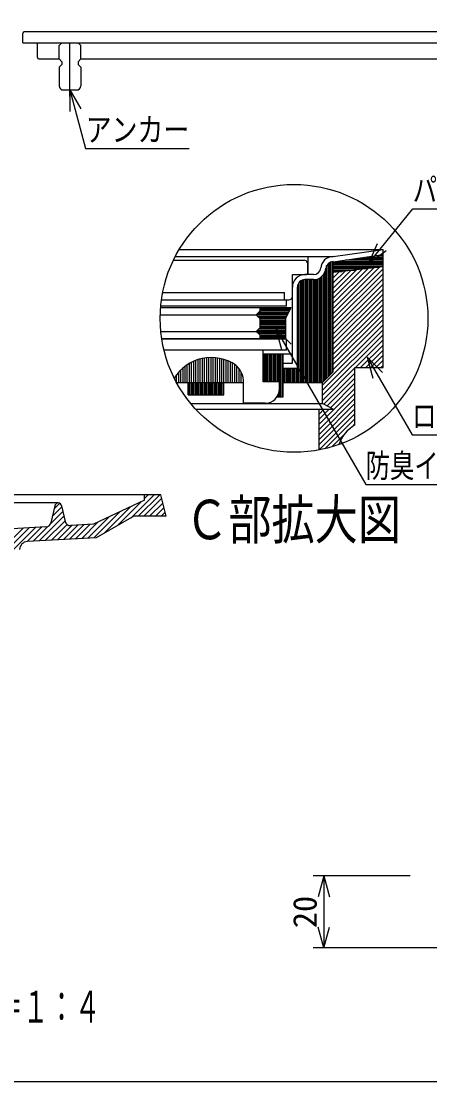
# Model space of a CAD drawing. Units: millimetres, scale not verified. Extents: x -1092 to 1092, y -744 to 696.
# Drawn here: x -541 to -238, y -744 to 43 of the extents above; entities that cross this region are included whole.
import ezdxf
from ezdxf.enums import TextEntityAlignment as Align

# ---------------------------------------------------------------- set-up
doc = ezdxf.new("R2010")
doc.units = ezdxf.units.MM
doc.header["$LTSCALE"] = 8
doc.linetypes.add('CHAIN1', pattern=[8, 5, -1, 1, -1])
for name, color, linetype in [('0-0_計極細', 2, 'Continuous'), ('0-1_計細線', 3, 'Continuous'), ('0-5_寸法線', 7, 'Continuous'), ('0-7_枠細線', 5, 'Continuous'), ('0-8_枠中線', 5, 'Continuous'), ('0-A_極細1', 7, 'Continuous'), ('0-D_寸法1', 7, 'Continuous'), ('0-E_極細4', 6, 'Continuous'), ('1-5_寸法2', 7, 'Continuous')]:
    doc.layers.add(name, color=color, linetype=linetype)
doc.styles.add('ＭＳ ゴシック', font='')
doc.styles.get('ＭＳ ゴシック').set_extended_font_data('MS Gothic')

msp = doc.modelspace()

# ---------------------------------------------------------------- linework, layer by layer
at = {"layer": '0-0_計極細', "linetype": 'CHAIN1'}
msp.add_line((-504.996, -13.261), (-504.996, 31.792), dxfattribs=at)
at = {"layer": '0-1_計細線'}
for p, q in [((-539.996, 26.534), (-539.996, 33.534)), ((-539.996, 26.534), (276.004, 26.534)), ((-528.996, 15.534), (-528.996, 26.534)), ((-510.996, 26.522), (-512.996, 24.522)), ((-512.996, 14.522), (-512.996, 24.522)), ((-510.996, 26.522), (-498.996, 26.522)), ((-496.996, 24.522), (-498.996, 26.522)), ((-496.996, 14.522), (-496.996, 24.522)), ((-527.996, 14.534), (-512.996, 14.534)), ((-512.996, 14.522), (-510.996, 12.522)), ((-510.996, 10.522), (-512.996, 8.522)), ((-512.996, 8.522), (-512.996, -5.478)), ((-510.996, 12.522), (-510.996, 10.522)), ((-496.996, 14.522), (-498.996, 12.522)), ((-498.996, 12.522), (-498.996, 10.522)), ((-498.996, 10.522), (-496.996, 8.522)), ((-496.996, 14.534), (-99.996, 14.534)), ((-496.996, 8.522), (-496.996, -5.478)), ((-509.996, -8.478), (-499.996, -8.478))]:
    msp.add_line(p, q, dxfattribs=at)
msp.add_lwpolyline([(355.004, 34.534), (346.004, 34.534), (-538.996, 34.534)], dxfattribs=at)
for centre, radius, start, end in [((-538.996, 33.534), 1, 90, 180), ((-527.996, 15.534), 1, 180, 270), ((-509.996, -5.478), 3, 180, 270), ((-499.996, -5.478), 3, 270, 360)]:
    msp.add_arc(centre, radius, start, end, dxfattribs=at)
at = {"layer": '0-5_寸法線'}
for q in [(-496.996, -22.335), (-504.996, -24.478)]:
    msp.add_line((-504.996, -8.478), q, dxfattribs=at)
msp.add_lwpolyline([(-504.996, -8.478), (-493.348, -51.951), (-416.548, -51.951)], dxfattribs=at)
at = {"layer": '0-8_枠中線'}
msp.add_lwpolyline([(-1092, -744), (-1092, 696), (1092, 696), (1092, -744)], close=True, dxfattribs=at)
at = {"layer": '0-A_極細1'}
for p, q in [((-426.906, -132.049), (-309.723, -132.049)), ((-423.968, -126.792), (-272.811, -126.792)), ((-328.278, -145.382), (-328.278, -132.049)), ((-309.723, -132.049), (-272.811, -126.792)), ((-309.723, -135.82), (-272.811, -130.563)), ((-293.045, -133.444), (-272.811, -133.444)), ((-285.556, -132.378), (-272.811, -132.378)), ((-278.067, -131.311), (-272.811, -131.311)), ((-272.811, -130.487), (-272.811, -126.792)), ((-272.811, -211.259), (-272.811, -126.868)), ((-428.242, -134.716), (-331.211, -134.716)), ((-328.545, -144.316), (-328.545, -137.382)), ((-314.635, -222.406), (-314.635, -138.692)), ((-313.568, -221.339), (-313.568, -137.311)), ((-312.502, -220.273), (-312.502, -136.52)), ((-311.435, -219.206), (-311.435, -136.05)), ((-310.368, -218.139), (-310.368, -135.82)), ((-309.723, -217.494), (-309.723, -135.782)), ((-309.723, -136.644), (-272.811, -136.644)), ((-309.723, -137.711), (-272.811, -137.711)), ((-309.723, -138.778), (-272.811, -138.778)), ((-272.811, -139.553), (-309.723, -143.82)), ((-309.723, -139.844), (-275.331, -139.844)), ((-309.723, -174.191), (-275.384, -139.851)), ((-309.723, -170.419), (-279.648, -140.343)), ((-309.723, -166.648), (-283.912, -140.836)), ((-309.723, -140.911), (-284.559, -140.911)), ((-309.723, -177.962), (-272.811, -141.05)), ((-309.723, -162.877), (-288.176, -141.329)), ((-308.023, -135.578), (-272.811, -135.578)), ((-300.534, -134.511), (-272.811, -134.511)), ((-331.702, -225.382), (-331.702, -149.21)), ((-324.325, -145.382), (-330.678, -145.382)), ((-324.325, -149.116), (-330.678, -149.116)), ((-330.635, -225.382), (-330.635, -149.116)), ((-329.568, -225.382), (-329.568, -149.116)), ((-328.502, -225.382), (-328.502, -149.116)), ((-327.435, -225.382), (-327.435, -149.116)), ((-326.368, -225.382), (-326.368, -149.116)), ((-325.302, -225.382), (-325.302, -149.116)), ((-324.235, -225.382), (-324.235, -149.115)), ((-323.168, -225.382), (-323.168, -149.042)), ((-322.102, -225.382), (-322.102, -148.839)), ((-321.035, -225.382), (-321.035, -148.498)), ((-319.968, -225.382), (-319.968, -148)), ((-318.902, -225.382), (-318.902, -147.315)), ((-317.835, -225.382), (-317.835, -146.38)), ((-316.768, -224.539), (-316.768, -145.059)), ((-315.702, -223.473), (-315.702, -142.85)), ((-309.723, -159.106), (-292.44, -141.822)), ((-309.723, -141.978), (-293.787, -141.978)), ((-309.723, -155.334), (-296.704, -142.315)), ((-309.723, -151.563), (-300.968, -142.808)), ((-309.723, -143.044), (-303.015, -143.044)), ((-309.723, -147.792), (-305.232, -143.301)), ((-309.723, -144.021), (-309.497, -143.794)), ((-309.723, -181.733), (-272.811, -144.821)), ((-309.723, -185.504), (-272.811, -148.592)), ((-340.011, -210.982), (-340.011, -154.716)), ((-336.278, -214.716), (-336.278, -154.716)), ((-335.968, -225.382), (-335.968, -152.879)), ((-334.902, -225.382), (-334.902, -151.039)), ((-333.835, -225.382), (-333.835, -150.09)), ((-332.768, -225.382), (-332.768, -149.52)), ((-309.723, -189.276), (-272.811, -152.364)), ((-309.723, -193.047), (-272.811, -156.135)), ((-437.131, -164.049), (-342.678, -164.049)), ((-436.234, -158.716), (-345.878, -158.716)), ((-345.878, -164.049), (-345.878, -158.716)), ((-344.278, -168.845), (-344.278, -164.049)), ((-309.723, -196.818), (-272.811, -159.906)), ((-309.723, -200.589), (-272.811, -163.677)), ((-437.773, -169.883), (-340.811, -169.883)), ((-344.278, -168.845), (-437.684, -168.845)), ((-366.945, -175.216), (-364.278, -172.55)), ((-364.64, -172.911), (-342.426, -172.911)), ((-364.278, -169.883), (-364.278, -172.55)), ((-364.278, -170.778), (-341.289, -170.778)), ((-364.278, -171.844), (-341.858, -171.844)), ((-345.078, -177.883), (-340.811, -169.883)), ((-309.723, -204.36), (-272.811, -167.448)), ((-309.723, -208.132), (-272.811, -171.22)), ((-438.057, -175.216), (-366.945, -175.216)), ((-364.278, -177.883), (-366.945, -175.216)), ((-366.773, -175.044), (-343.564, -175.044)), ((-366.05, -176.111), (-344.133, -176.111)), ((-365.706, -173.978), (-342.995, -173.978)), ((-364.983, -177.178), (-344.702, -177.178)), ((-364.278, -177.883), (-364.278, -184.816)), ((-364.278, -178.244), (-345.078, -178.244)), ((-364.278, -179.311), (-345.078, -179.311)), ((-364.278, -180.378), (-345.078, -180.378)), ((-345.078, -177.883), (-345.078, -192.816)), ((-309.723, -211.903), (-272.811, -174.991)), ((-309.723, -215.674), (-272.811, -178.762)), ((-437.621, -187.483), (-366.945, -187.483)), ((-366.583, -187.844), (-345.078, -187.844)), ((-366.24, -186.778), (-345.078, -186.778)), ((-365.173, -185.711), (-345.078, -185.711)), ((-364.278, -181.444), (-345.078, -181.444)), ((-364.278, -182.511), (-345.078, -182.511)), ((-364.278, -183.578), (-345.078, -183.578)), ((-364.278, -184.644), (-345.078, -184.644)), ((-317.611, -227.333), (-272.811, -182.533)), ((-317.611, -231.105), (-272.811, -186.305)), ((-436.954, -192.816), (-345.078, -192.816)), ((-344.278, -193.378), (-436.867, -193.378)), ((-365.517, -188.911), (-345.078, -188.911)), ((-364.45, -189.978), (-345.078, -189.978)), ((-364.278, -190.15), (-364.278, -192.816)), ((-364.278, -191.044), (-345.078, -191.044)), ((-364.278, -192.111), (-345.078, -192.111)), ((-344.278, -201.378), (-344.278, -193.378)), ((-317.611, -234.876), (-272.811, -190.076)), ((-293.184, -214.22), (-272.811, -193.847)), ((-361.611, -201.378), (-435.258, -201.378)), ((-344.278, -201.378), (-361.611, -201.378)), ((-361.611, -224.845), (-361.611, -201.378)), ((-361.611, -204.049), (-340.011, -204.049)), ((-361.568, -224.845), (-361.568, -204.049)), ((-360.502, -224.845), (-360.502, -204.049)), ((-359.435, -224.845), (-359.435, -204.049)), ((-358.368, -224.845), (-358.368, -204.049)), ((-357.302, -224.845), (-357.302, -204.049)), ((-356.235, -224.845), (-356.235, -204.049)), ((-355.168, -224.845), (-355.168, -204.049)), ((-354.102, -224.845), (-354.102, -204.049)), ((-353.035, -224.845), (-353.035, -204.049)), ((-351.968, -224.845), (-351.968, -204.049)), ((-350.902, -224.845), (-350.902, -204.049)), ((-349.835, -224.845), (-349.835, -204.049)), ((-348.768, -236.049), (-348.768, -204.049)), ((-347.702, -236.049), (-347.702, -204.049)), ((-346.945, -236.049), (-346.945, -204.049)), ((-289.413, -214.22), (-272.811, -197.618)), ((-285.642, -214.22), (-272.811, -201.39)), ((-417.947, -225.382), (-417.947, -212.169)), ((-416.347, -225.382), (-416.347, -211.176)), ((-414.747, -225.382), (-414.747, -210.307)), ((-413.147, -225.382), (-413.147, -209.551)), ((-411.547, -225.382), (-411.547, -208.899)), ((-409.947, -225.382), (-409.947, -208.345)), ((-408.347, -225.382), (-408.347, -207.883)), ((-406.747, -225.382), (-406.747, -207.51)), ((-405.147, -225.382), (-405.147, -207.221)), ((-403.547, -225.382), (-403.547, -207.016)), ((-401.947, -225.382), (-401.947, -206.892)), ((-400.347, -225.382), (-400.347, -206.849)), ((-398.747, -225.382), (-398.747, -206.885)), ((-397.147, -225.382), (-397.147, -207.002)), ((-395.547, -225.382), (-395.547, -207.2)), ((-393.947, -225.382), (-393.947, -207.481)), ((-392.347, -225.382), (-392.347, -207.847)), ((-390.747, -225.382), (-390.747, -208.301)), ((-389.147, -225.382), (-389.147, -208.847)), ((-387.547, -225.382), (-387.547, -209.49)), ((-385.947, -225.382), (-385.947, -210.237)), ((-384.347, -225.382), (-384.347, -211.096)), ((-382.747, -225.382), (-382.747, -212.078)), ((-346.945, -210.982), (-340.011, -210.982)), ((-281.871, -214.22), (-272.811, -205.161)), ((-278.099, -214.22), (-272.811, -208.932)), ((-425.947, -225.382), (-425.947, -219.741)), ((-424.347, -225.382), (-424.347, -217.761)), ((-422.747, -225.382), (-422.747, -216.064)), ((-421.147, -225.382), (-421.147, -214.59)), ((-419.547, -225.382), (-419.547, -213.301)), ((-381.147, -225.382), (-381.147, -213.351)), ((-379.547, -225.382), (-379.547, -215.153)), ((-377.947, -225.382), (-377.947, -217.73)), ((-346.945, -214.716), (-336.278, -214.716)), ((-346.635, -225.382), (-346.635, -214.716)), ((-345.568, -225.382), (-345.568, -214.716)), ((-344.502, -225.382), (-344.502, -214.716)), ((-343.435, -225.382), (-343.435, -214.716)), ((-342.368, -225.382), (-342.368, -214.716)), ((-341.302, -225.382), (-341.302, -214.716)), ((-340.235, -225.382), (-340.235, -214.716)), ((-339.168, -225.382), (-339.168, -214.716)), ((-338.102, -225.382), (-338.102, -214.716)), ((-337.035, -225.382), (-337.035, -214.716)), ((-317.611, -238.647), (-293.611, -214.647)), ((-309.723, -217.494), (-317.611, -225.382)), ((-316.617, -241.424), (-293.611, -218.418)), ((-293.611, -256.887), (-293.611, -214.22)), ((-274.328, -214.22), (-272.811, -212.703)), ((-427.547, -222.355), (-427.547, -222.104)), ((-425.963, -225.382), (-376.278, -225.382)), ((-417.418, -234.449), (-417.418, -225.382)), ((-417.035, -234.449), (-417.035, -225.382)), ((-415.968, -234.449), (-415.968, -225.382)), ((-414.902, -234.449), (-414.902, -225.382)), ((-413.835, -234.449), (-413.835, -225.382)), ((-412.768, -234.449), (-412.768, -225.382)), ((-411.702, -234.449), (-411.702, -225.382)), ((-410.635, -234.449), (-410.635, -225.382)), ((-409.568, -234.449), (-409.568, -225.382)), ((-408.502, -234.449), (-408.502, -225.382)), ((-407.435, -234.449), (-407.435, -225.382)), ((-406.368, -234.449), (-406.368, -225.382)), ((-405.302, -234.449), (-405.302, -225.382)), ((-404.235, -234.449), (-404.235, -225.382)), ((-403.168, -234.449), (-403.168, -225.382)), ((-402.102, -234.449), (-402.102, -225.382)), ((-401.035, -234.449), (-401.035, -225.382)), ((-399.968, -234.449), (-399.968, -225.382)), ((-398.902, -234.449), (-398.902, -225.382)), ((-397.835, -234.449), (-397.835, -225.382)), ((-396.768, -234.449), (-396.768, -225.382)), ((-395.702, -234.449), (-395.702, -225.382)), ((-394.635, -234.449), (-394.635, -225.382)), ((-393.568, -234.449), (-393.568, -225.382)), ((-392.502, -234.449), (-392.502, -225.382)), ((-391.435, -234.449), (-391.435, -225.382)), ((-390.751, -234.449), (-390.751, -225.382)), ((-376.347, -225.382), (-376.347, -223.359)), ((-376.278, -240.845), (-376.278, -225.382)), ((-346.945, -225.382), (-317.611, -225.382)), ((-314.17, -242.748), (-293.611, -222.19)), ((-311.723, -244.072), (-293.611, -225.961)), ((-417.418, -234.449), (-390.751, -234.449)), ((-350.902, -236.049), (-350.902, -235.264)), ((-349.835, -236.049), (-349.835, -232.351)), ((-320.278, -256.399), (-293.611, -229.732)), ((-320.278, -260.17), (-293.611, -233.503)), ((-415.495, -240.887), (-317.611, -240.887)), ((-360.278, -240.845), (-376.278, -240.845)), ((-351.372, -236.049), (-346.945, -236.049)), ((-320.278, -263.941), (-293.611, -237.275)), ((-320.278, -267.712), (-293.611, -241.046)), ((-411.778, -245.153), (-309.723, -245.153)), ((-320.278, -271.484), (-293.611, -244.817)), ((-320.278, -275.366), (-320.278, -245.153)), ((-320.278, -252.627), (-312.804, -245.153)), ((-320.278, -248.856), (-316.575, -245.153)), ((-320.278, -275.255), (-293.611, -248.588)), ((-315.615, -274.363), (-293.611, -252.359)), ((-295.722, -258.241), (-293.611, -256.131)), ((-310.456, -272.976), (-302.017, -264.537))]:
    msp.add_line(p, q, dxfattribs=at)
for points in [[(-340.011, -161.382), (-340.011, -145.382), (-329.611, -145.382)], [(-364.278, -190.15), (-366.945, -187.483), (-364.278, -184.816)], [(-293.611, -214.22), (-272.811, -214.22), (-272.811, -211.259)], [(-349.611, -230.178), (-349.611, -224.845), (-361.611, -224.845)], [(-309.723, -245.153), (-317.611, -240.887), (-317.611, -225.382)]]:
    msp.add_lwpolyline(points, dxfattribs=at)
msp.add_circle((-338.811, -177.83), 99.281, dxfattribs=at)
for centre, radius, start, end in [((-309.723, -141.382), 9.333, 90, 175.84901), ((-331.211, -137.382), 2.667, 24.05455, 90), ((-331.211, -137.382), 2.667, 0, 24.05455), ((-324.325, -140.049), 5.333, 270, 356.64911), ((-324.325, -140.049), 9.067, 270, 356.64911), ((-309.723, -141.382), 5.6, 90, 175.84901), ((-330.678, -154.716), 9.333, 90, 180), ((-330.678, -154.716), 5.6, 90, 180), ((-329.611, -144.316), 1.067, 270, 360), ((-342.678, -161.382), 2.667, 270, 360), ((-400.278, -238.849), 32, 55.16629, 148.68485), ((-392.278, -224.845), 16, 358.0749, 50.0295), ((-360.278, -230.178), 10.667, 270, 360), ((-280.278, -279.981), 26.667, 120, 161.13979)]:
    msp.add_arc(centre, radius, start, end, dxfattribs=at)
at = {"layer": '0-D_寸法1'}
for p, q in [((-283.443, -136.881), (-276.912, -122.275)), ((-283.443, -136.881), (-270.484, -127.497)), ((-352.302, -185.595), (-340.988, -196.909)), ((-352.302, -185.595), (-348.161, -201.05)), ((-284.542, -206.619), (-273.228, -217.932)), ((-284.542, -206.619), (-280.4, -222.073))]:
    msp.add_line(p, q, dxfattribs=at)
for points in [[(-283.443, -136.881), (-250.71, -96.591), (-180.31, -96.591)], [(-352.302, -185.595), (-285.589, -301.148), (-109.589, -301.148)], [(-284.542, -206.619), (-251.225, -264.319), (-128.025, -264.319)]]:
    msp.add_lwpolyline(points, dxfattribs=at)
at = {"layer": '0-E_極細4'}
for p, q in [((-449.713, -308.622), (-559.713, -308.622)), ((-469.775, -331.529), (-451.872, -313.626)), ((-459.898, -325.894), (-442.625, -308.622)), ((-454.383, -324.622), (-438.383, -308.622)), ((-450.14, -324.622), (-436.988, -311.47)), ((-449.713, -312.6), (-449.713, -308.622)), ((-449.713, -311.467), (-446.868, -308.622)), ((-513.713, -314.622), (-559.713, -314.622)), ((-519.366, -330.208), (-510.244, -321.086)), ((-516.196, -316.969), (-519.117, -329.472)), ((-517.971, -324.571), (-511.05, -317.649)), ((-516.678, -319.035), (-512.673, -315.03)), ((-511.21, -316.967), (-508.518, -328.445)), ((-487.315, -340.583), (-468.042, -321.311)), ((-479.653, -337.164), (-459.957, -317.468)), ((-445.897, -324.622), (-436.142, -314.867)), ((-441.655, -324.622), (-435.296, -318.263)), ((-437.412, -324.622), (-434.451, -321.66)), ((-527.766, -342.85), (-509.438, -324.523)), ((-523.271, -342.598), (-508.632, -327.959)), ((-496.304, -341.087), (-484.212, -328.995)), ((-491.809, -340.835), (-476.127, -325.153)), ((-433.713, -324.622), (-457.667, -324.622)), ((-569.082, -371.439), (-530.639, -332.996)), ((-568.935, -367.049), (-535.133, -333.247)), ((-568.787, -362.659), (-539.628, -333.499)), ((-522.788, -332.556), (-551.831, -334.183)), ((-536.755, -343.355), (-526.144, -332.744)), ((-532.26, -343.102), (-521.365, -332.207)), ((-518.776, -342.346), (-507.101, -330.671)), ((-514.282, -342.095), (-503.671, -331.484)), ((-509.787, -341.843), (-499.177, -331.232)), ((-505.293, -341.591), (-494.682, -330.98)), ((-500.798, -341.339), (-490.188, -330.728))]:
    msp.add_line(p, q, dxfattribs=at)
for points in [[(-449.713, -312.6), (-487.547, -330.58), (-504.4, -331.525)], [(-433.713, -324.622), (-437.698, -308.622), (-449.713, -308.622)], [(-457.667, -324.622), (-485.465, -340.479), (-536.658, -343.349)]]:
    msp.add_lwpolyline(points, dxfattribs=at)
for centre, radius, start, end in [((-513.274, -317.652), 3, 98.20899, 166.84966), ((-514.131, -317.652), 3, 13.20107, 81.79101), ((-523.012, -328.562), 4, 273.20791, 346.84966), ((-504.624, -327.531), 4, 193.20107, 273.2079), ((-536.323, -349.339), 6, 93.20791, 178.07878)]:
    msp.add_arc(centre, radius, start, end, dxfattribs=at)
at = {"layer": '1-5_寸法2'}
for p, q in [((-252.685, -591.371), (-324.685, -591.371)), ((-316.685, -591.371), (-320.826, -606.826)), ((-316.685, -591.371), (-312.544, -606.826)), ((-316.685, -591.371), (-316.685, -644.705)), ((-316.685, -644.705), (-320.826, -629.25)), ((-316.685, -644.705), (-312.544, -629.25)), ((-226.018, -644.705), (-324.685, -644.705))]:
    msp.add_line(p, q, dxfattribs=at)

# ---------------------------------------------------------------- texts
at = {"layer": '0-5_寸法線', "style": 'ＭＳ ゴシック', "width": 0.8}
msp.add_text('アンカー', height=17.6, dxfattribs=at).set_placement((-493.348, -51.951), align=Align.BOTTOM_LEFT)
at = {"layer": '0-7_枠細線', "style": 'ＭＳ ゴシック'}
for s, height, width, p in [('Ｃ部拡大図', 29.33, 0.8, (-419.514, -350.476)), ('Ｓ＝１：４', 23.46, 0.6, (-578.409, -707.07))]:
    msp.add_text(s, height=height, dxfattribs=dict(at, width=width)).set_placement(p, align=Align.BOTTOM_LEFT)
at = {"layer": '0-D_寸法1', "style": 'ＭＳ ゴシック', "width": 0.75}
for s, p in [('パッキン', (-250.71, -96.591)), ('ロックフランジ', (-251.225, -264.319)), ('防臭インナーパッキン', (-285.589, -301.148))]:
    msp.add_text(s, height=17.6, dxfattribs=at).set_placement(p, align=Align.BOTTOM_LEFT)
at = {"layer": '1-5_寸法2', "style": 'ＭＳ ゴシック'}
msp.add_text('20', height=17.6, rotation=90, dxfattribs=at).set_placement((-316.685, -630.038), align=Align.BOTTOM_LEFT)

doc.saveas('drawing.dxf')
